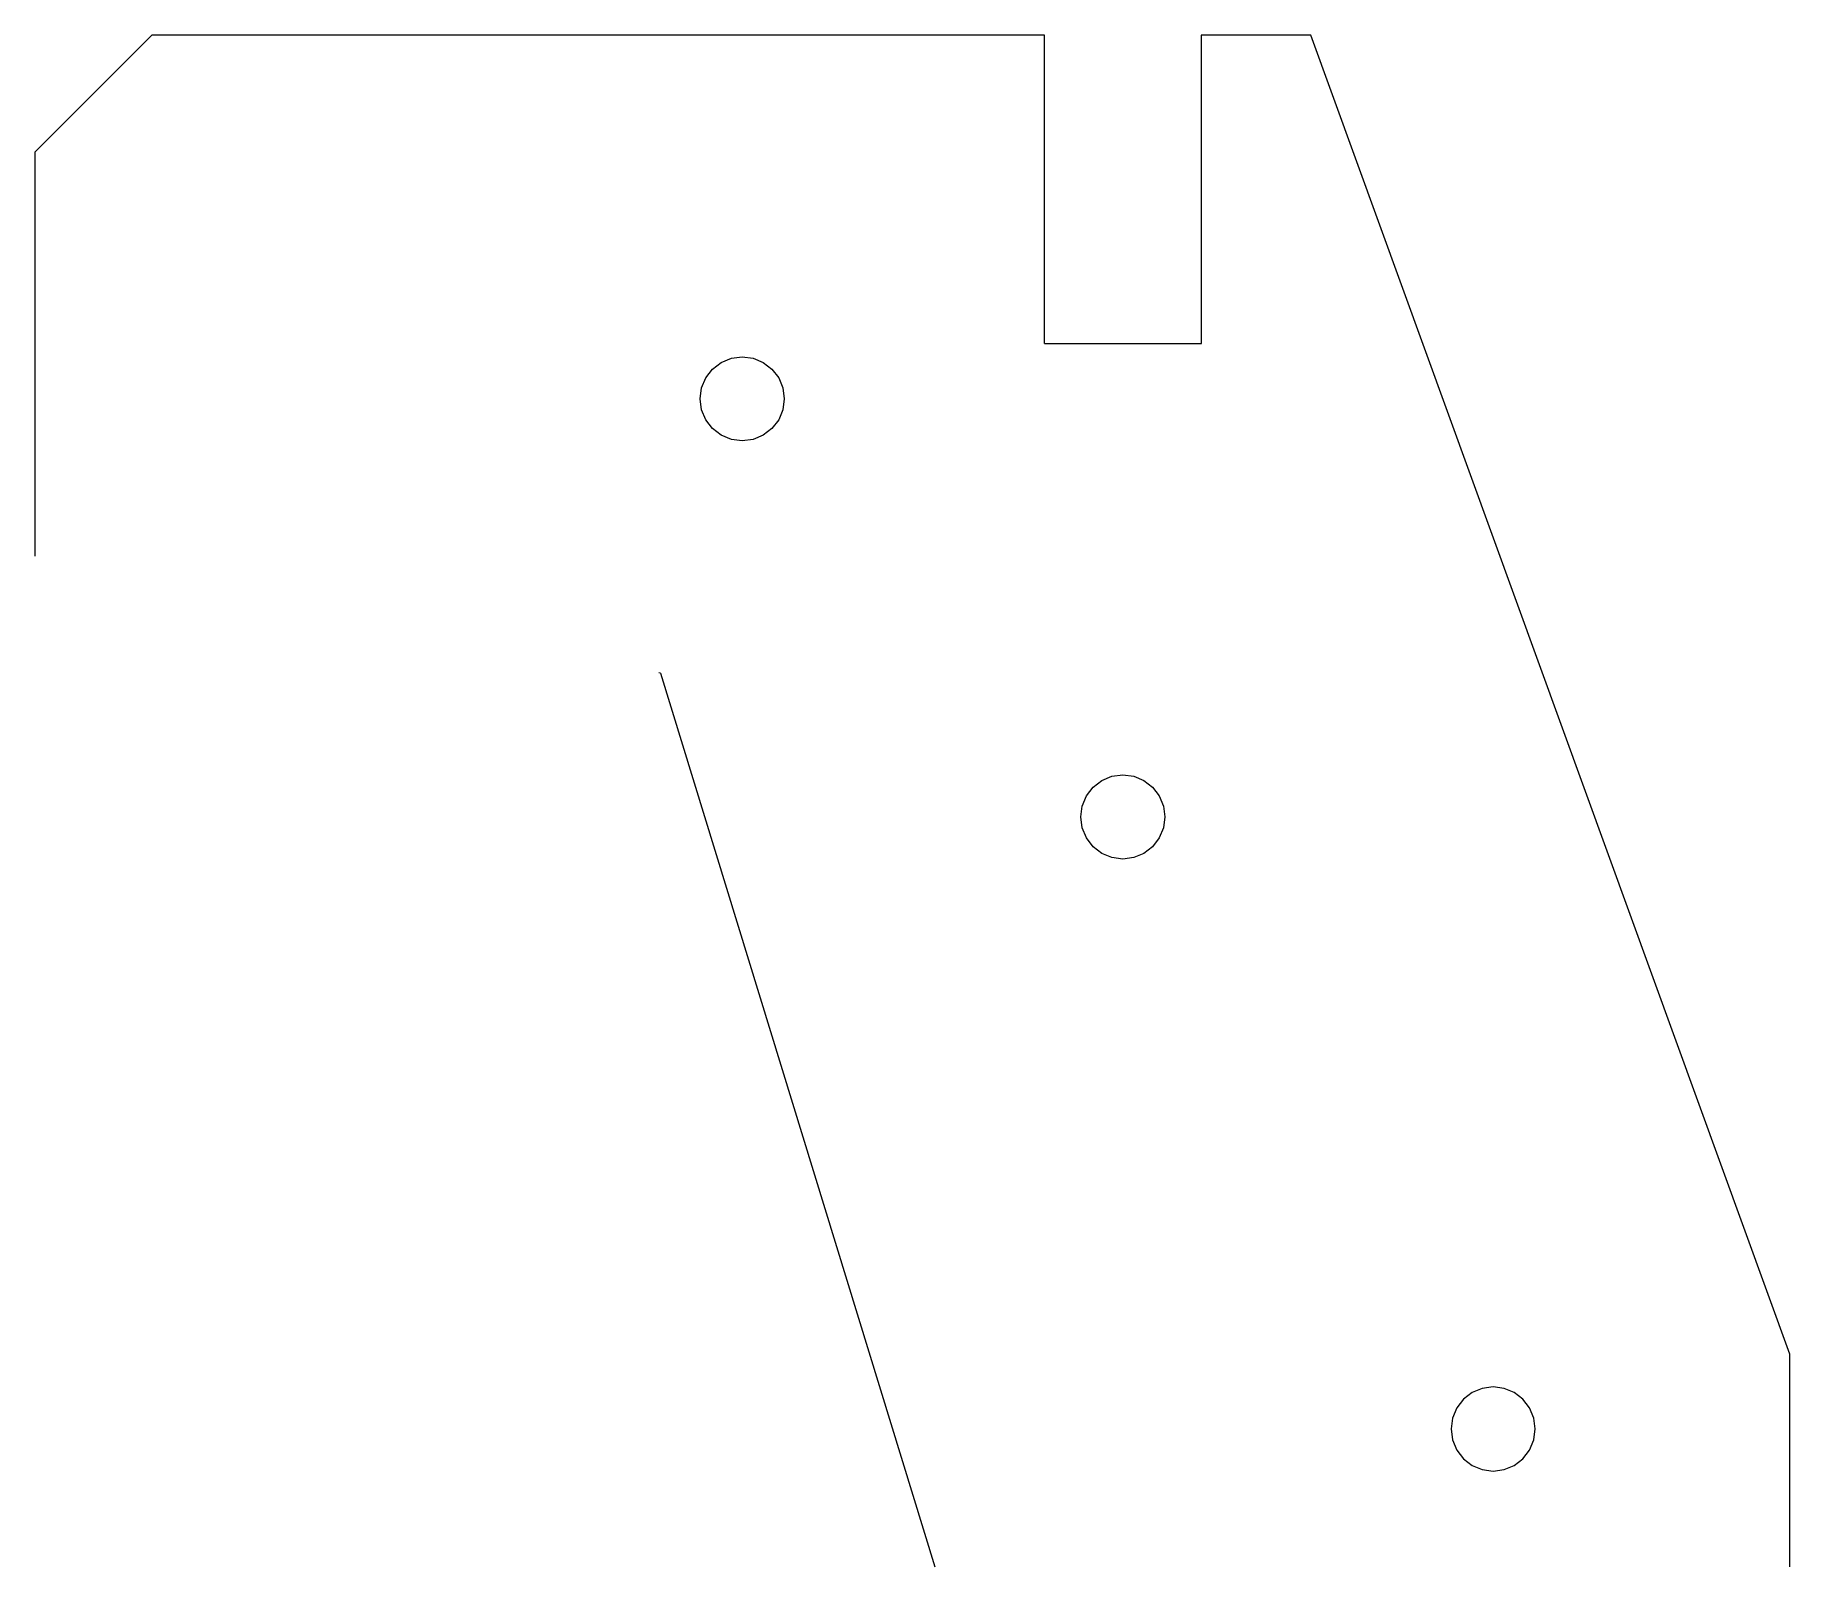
# Model space of a CAD drawing. Header units: millimetres. Extents: x -285 to -210, y -222 to 214.
# Drawn here: x -284.9 to -209.6, y 148.5 to 214.2 of the extents above.
import ezdxf

# ---------------------------------------------------------------- set-up
doc = ezdxf.new("R2010")
doc.units = ezdxf.units.MM
doc.header["$MEASUREMENT"] = 0
doc.layers.add('Layer 1', color=7, linetype='Continuous')

msp = doc.modelspace()

# ---------------------------------------------------------------- linework, layer by layer
at = {"layer": 'Layer 1', "lineweight": 9}
for points in [[(-279.8491, 214.2151), (-279.8491, 214.2151), (-284.8603, 209.2038), (-284.8603, 209.2038)], [(-241.5631, 214.2151), (-241.5631, 214.2151), (-279.8491, 214.2151), (-279.8491, 214.2151)], [(-241.5631, 200.9922), (-241.5631, 200.9922), (-241.5631, 214.2151), (-241.5631, 214.2151)], [(-234.8485, 214.2151), (-234.8485, 214.2151), (-234.8485, 201.9922), (-234.8485, 201.9922)], [(-230.1377, 214.2151), (-230.1377, 214.2151), (-234.8485, 214.2151), (-234.8485, 214.2151)], [(-209.5973, 157.6572), (-209.5973, 157.6572), (-230.1377, 214.2151), (-230.1377, 214.2151)], [(-284.8603, 191.8695), (-284.8603, 191.8695), (-284.8603, 209.2038), (-284.8603, 209.2038)], [(-234.8326, 200.9922), (-234.8326, 200.9922), (-234.8326, 201.9922), (-234.8326, 201.9922)], [(-241.5631, 200.9922), (-241.5631, 200.9922), (-234.8326, 200.9922), (-234.8326, 200.9922)], [(-255.4325, 200.1809), (-255.4325, 200.1809), (-254.9974, 200.3611), (-254.9974, 200.3611)], [(-254.9974, 200.3611), (-254.9974, 200.3611), (-254.5305, 200.4226), (-254.5305, 200.4226)], [(-254.5305, 200.4226), (-254.5305, 200.4226), (-254.0636, 200.3611), (-254.0636, 200.3611)], [(-254.0636, 200.3611), (-254.0636, 200.3611), (-253.6285, 200.1809), (-253.6285, 200.1809)], [(-256.2731, 199.0855), (-256.2731, 199.0855), (-256.0928, 199.5206), (-256.0928, 199.5206)], [(-256.0928, 199.5206), (-256.0928, 199.5206), (-255.8061, 199.8942), (-255.8061, 199.8942)], [(-255.8061, 199.8942), (-255.8061, 199.8942), (-255.4325, 200.1809), (-255.4325, 200.1809)], [(-253.6285, 200.1809), (-253.6285, 200.1809), (-253.2548, 199.8942), (-253.2548, 199.8942)], [(-253.2548, 199.8942), (-253.2548, 199.8942), (-252.9681, 199.5206), (-252.9681, 199.5206)], [(-252.9681, 199.5206), (-252.9681, 199.5206), (-252.7879, 199.0855), (-252.7879, 199.0855)], [(-256.3345, 198.6186), (-256.3345, 198.6186), (-256.2731, 199.0855), (-256.2731, 199.0855)], [(-252.7879, 199.0855), (-252.7879, 199.0855), (-252.7265, 198.6186), (-252.7265, 198.6186)], [(-256.2731, 198.1517), (-256.2731, 198.1517), (-256.3345, 198.6186), (-256.3345, 198.6186)], [(-256.0928, 197.7165), (-256.0928, 197.7165), (-256.2731, 198.1517), (-256.2731, 198.1517)], [(-252.7879, 198.1517), (-252.7879, 198.1517), (-252.9681, 197.7165), (-252.9681, 197.7165)], [(-252.7265, 198.6186), (-252.7265, 198.6186), (-252.7879, 198.1517), (-252.7879, 198.1517)], [(-255.8061, 197.3429), (-255.8061, 197.3429), (-256.0928, 197.7165), (-256.0928, 197.7165)], [(-255.4325, 197.0562), (-255.4325, 197.0562), (-255.8061, 197.3429), (-255.8061, 197.3429)], [(-253.2548, 197.3429), (-253.2548, 197.3429), (-253.6285, 197.0562), (-253.6285, 197.0562)], [(-252.9681, 197.7165), (-252.9681, 197.7165), (-253.2548, 197.3429), (-253.2548, 197.3429)], [(-254.9974, 196.876), (-254.9974, 196.876), (-255.4325, 197.0562), (-255.4325, 197.0562)], [(-254.5305, 196.8145), (-254.5305, 196.8145), (-254.9974, 196.876), (-254.9974, 196.876)], [(-254.0636, 196.876), (-254.0636, 196.876), (-254.5305, 196.8145), (-254.5305, 196.8145)], [(-253.6285, 197.0562), (-253.6285, 197.0562), (-254.0636, 196.876), (-254.0636, 196.876)], [(-258.0309, 186.8583), (-258.0309, 186.8583), (-246.2739, 148.5435), (-246.2739, 148.5435)], [(-239.4814, 181.9678), (-239.4814, 181.9678), (-239.1078, 182.2545), (-239.1078, 182.2545)], [(-239.1078, 182.2545), (-239.1078, 182.2545), (-238.6727, 182.4347), (-238.6727, 182.4347)], [(-238.6727, 182.4347), (-238.6727, 182.4347), (-238.2058, 182.4962), (-238.2058, 182.4962)], [(-238.2058, 182.4962), (-238.2058, 182.4962), (-237.7389, 182.4347), (-237.7389, 182.4347)], [(-237.7389, 182.4347), (-237.7389, 182.4347), (-237.3038, 182.2545), (-237.3038, 182.2545)], [(-237.3038, 182.2545), (-237.3038, 182.2545), (-236.9301, 181.9678), (-236.9301, 181.9678)], [(-239.9484, 181.1591), (-239.9484, 181.1591), (-239.7681, 181.5942), (-239.7681, 181.5942)], [(-239.7681, 181.5942), (-239.7681, 181.5942), (-239.4814, 181.9678), (-239.4814, 181.9678)], [(-236.9301, 181.9678), (-236.9301, 181.9678), (-236.6434, 181.5942), (-236.6434, 181.5942)], [(-236.6434, 181.5942), (-236.6434, 181.5942), (-236.4632, 181.1591), (-236.4632, 181.1591)], [(-240.0098, 180.6922), (-240.0098, 180.6922), (-239.9484, 181.1591), (-239.9484, 181.1591)], [(-239.9484, 180.2252), (-239.9484, 180.2252), (-240.0098, 180.6922), (-240.0098, 180.6922)], [(-236.4632, 181.1591), (-236.4632, 181.1591), (-236.4017, 180.6922), (-236.4017, 180.6922)], [(-236.4017, 180.6922), (-236.4017, 180.6922), (-236.4632, 180.2252), (-236.4632, 180.2252)], [(-239.7681, 179.7901), (-239.7681, 179.7901), (-239.9484, 180.2252), (-239.9484, 180.2252)], [(-236.4632, 180.2252), (-236.4632, 180.2252), (-236.6434, 179.7901), (-236.6434, 179.7901)], [(-239.4814, 179.4165), (-239.4814, 179.4165), (-239.7681, 179.7901), (-239.7681, 179.7901)], [(-239.1078, 179.1298), (-239.1078, 179.1298), (-239.4814, 179.4165), (-239.4814, 179.4165)], [(-238.6727, 178.9496), (-238.6727, 178.9496), (-239.1078, 179.1298), (-239.1078, 179.1298)], [(-237.3038, 179.1298), (-237.3038, 179.1298), (-237.7389, 178.9496), (-237.7389, 178.9496)], [(-236.9301, 179.4165), (-236.9301, 179.4165), (-237.3038, 179.1298), (-237.3038, 179.1298)], [(-236.6434, 179.7901), (-236.6434, 179.7901), (-236.9301, 179.4165), (-236.9301, 179.4165)], [(-238.2058, 178.8881), (-238.2058, 178.8881), (-238.6727, 178.9496), (-238.6727, 178.9496)], [(-237.7389, 178.9496), (-237.7389, 178.9496), (-238.2058, 178.8881), (-238.2058, 178.8881)], [(-209.5973, 148.5368), (-209.5973, 148.5368), (-209.5973, 157.6572), (-209.5973, 157.6572)], [(-223.2279, 156.0124), (-223.2279, 156.0124), (-223.6015, 155.7257), (-223.6015, 155.7257)], [(-222.7928, 156.1926), (-222.7928, 156.1926), (-223.2279, 156.0124), (-223.2279, 156.0124)], [(-222.3258, 156.2541), (-222.3258, 156.2541), (-222.7928, 156.1926), (-222.7928, 156.1926)], [(-221.8589, 156.1926), (-221.8589, 156.1926), (-222.3258, 156.2541), (-222.3258, 156.2541)], [(-221.4238, 156.0124), (-221.4238, 156.0124), (-221.8589, 156.1926), (-221.8589, 156.1926)], [(-221.0502, 155.7257), (-221.0502, 155.7257), (-221.4238, 156.0124), (-221.4238, 156.0124)], [(-223.8882, 155.352), (-223.8882, 155.352), (-224.0684, 154.9169), (-224.0684, 154.9169)], [(-223.6015, 155.7257), (-223.6015, 155.7257), (-223.8882, 155.352), (-223.8882, 155.352)], [(-220.7635, 155.352), (-220.7635, 155.352), (-221.0502, 155.7257), (-221.0502, 155.7257)], [(-220.5833, 154.9169), (-220.5833, 154.9169), (-220.7635, 155.352), (-220.7635, 155.352)], [(-224.0684, 154.9169), (-224.0684, 154.9169), (-224.1299, 154.45), (-224.1299, 154.45)], [(-224.1299, 154.45), (-224.1299, 154.45), (-224.0684, 153.9831), (-224.0684, 153.9831)], [(-220.5218, 154.45), (-220.5218, 154.45), (-220.5833, 154.9169), (-220.5833, 154.9169)], [(-220.5833, 153.9831), (-220.5833, 153.9831), (-220.5218, 154.45), (-220.5218, 154.45)], [(-224.0684, 153.9831), (-224.0684, 153.9831), (-223.8882, 153.548), (-223.8882, 153.548)], [(-223.8882, 153.548), (-223.8882, 153.548), (-223.6015, 153.1744), (-223.6015, 153.1744)], [(-221.0502, 153.1744), (-221.0502, 153.1744), (-220.7635, 153.548), (-220.7635, 153.548)], [(-220.7635, 153.548), (-220.7635, 153.548), (-220.5833, 153.9831), (-220.5833, 153.9831)], [(-223.6015, 153.1744), (-223.6015, 153.1744), (-223.2279, 152.8877), (-223.2279, 152.8877)], [(-223.2279, 152.8877), (-223.2279, 152.8877), (-222.7928, 152.7074), (-222.7928, 152.7074)], [(-221.8589, 152.7074), (-221.8589, 152.7074), (-221.4238, 152.8877), (-221.4238, 152.8877)], [(-221.4238, 152.8877), (-221.4238, 152.8877), (-221.0502, 153.1744), (-221.0502, 153.1744)], [(-222.7928, 152.7074), (-222.7928, 152.7074), (-222.3258, 152.646), (-222.3258, 152.646)], [(-222.3258, 152.646), (-222.3258, 152.646), (-221.8589, 152.7074), (-221.8589, 152.7074)]]:
    msp.add_open_spline(points, degree=3, dxfattribs=at)
at = {"layer": 'Layer 1', "lineweight": 18}
msp.add_open_spline([(-258.0309, 186.8583), (-258.0309, 186.8583), (-258.0591, 186.8636), (-258.1137, 186.8738)], degree=3, dxfattribs=at)

doc.saveas('drawing.dxf')
